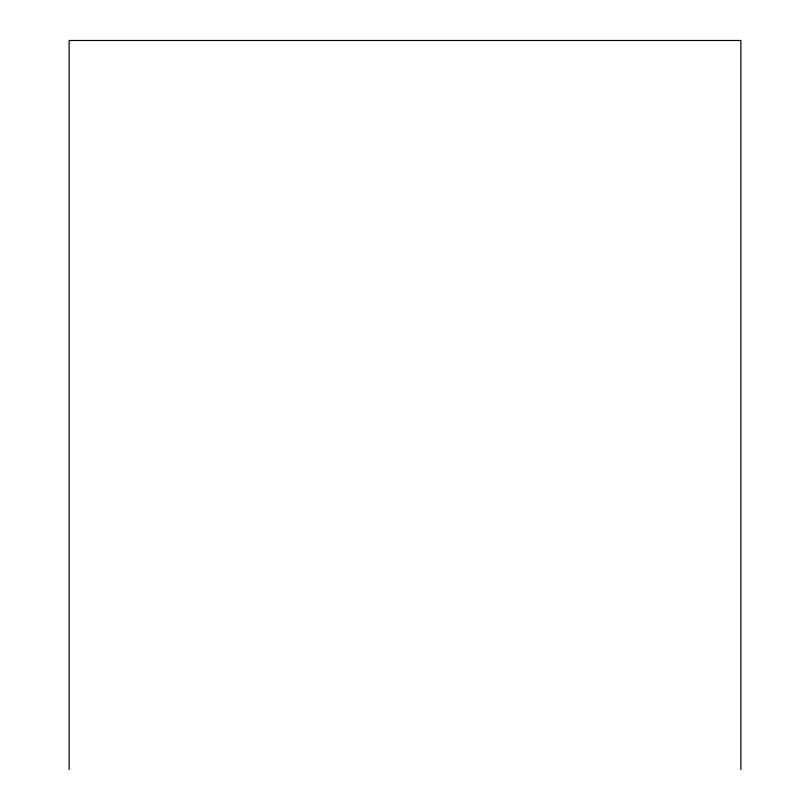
<?xml version="1.0" encoding="UTF-8"?>
<svg xmlns="http://www.w3.org/2000/svg" width="810" height="810" viewBox="0 0 810 810"><rect width="100%" height="100%" fill="white"/><g stroke="black" fill="none" stroke-linecap="round" stroke-linejoin="round"><path stroke-width="1.21" d="M740.877 769.5L740.877 40.5L69.123 40.5L69.123 769.5"/></g></svg>
